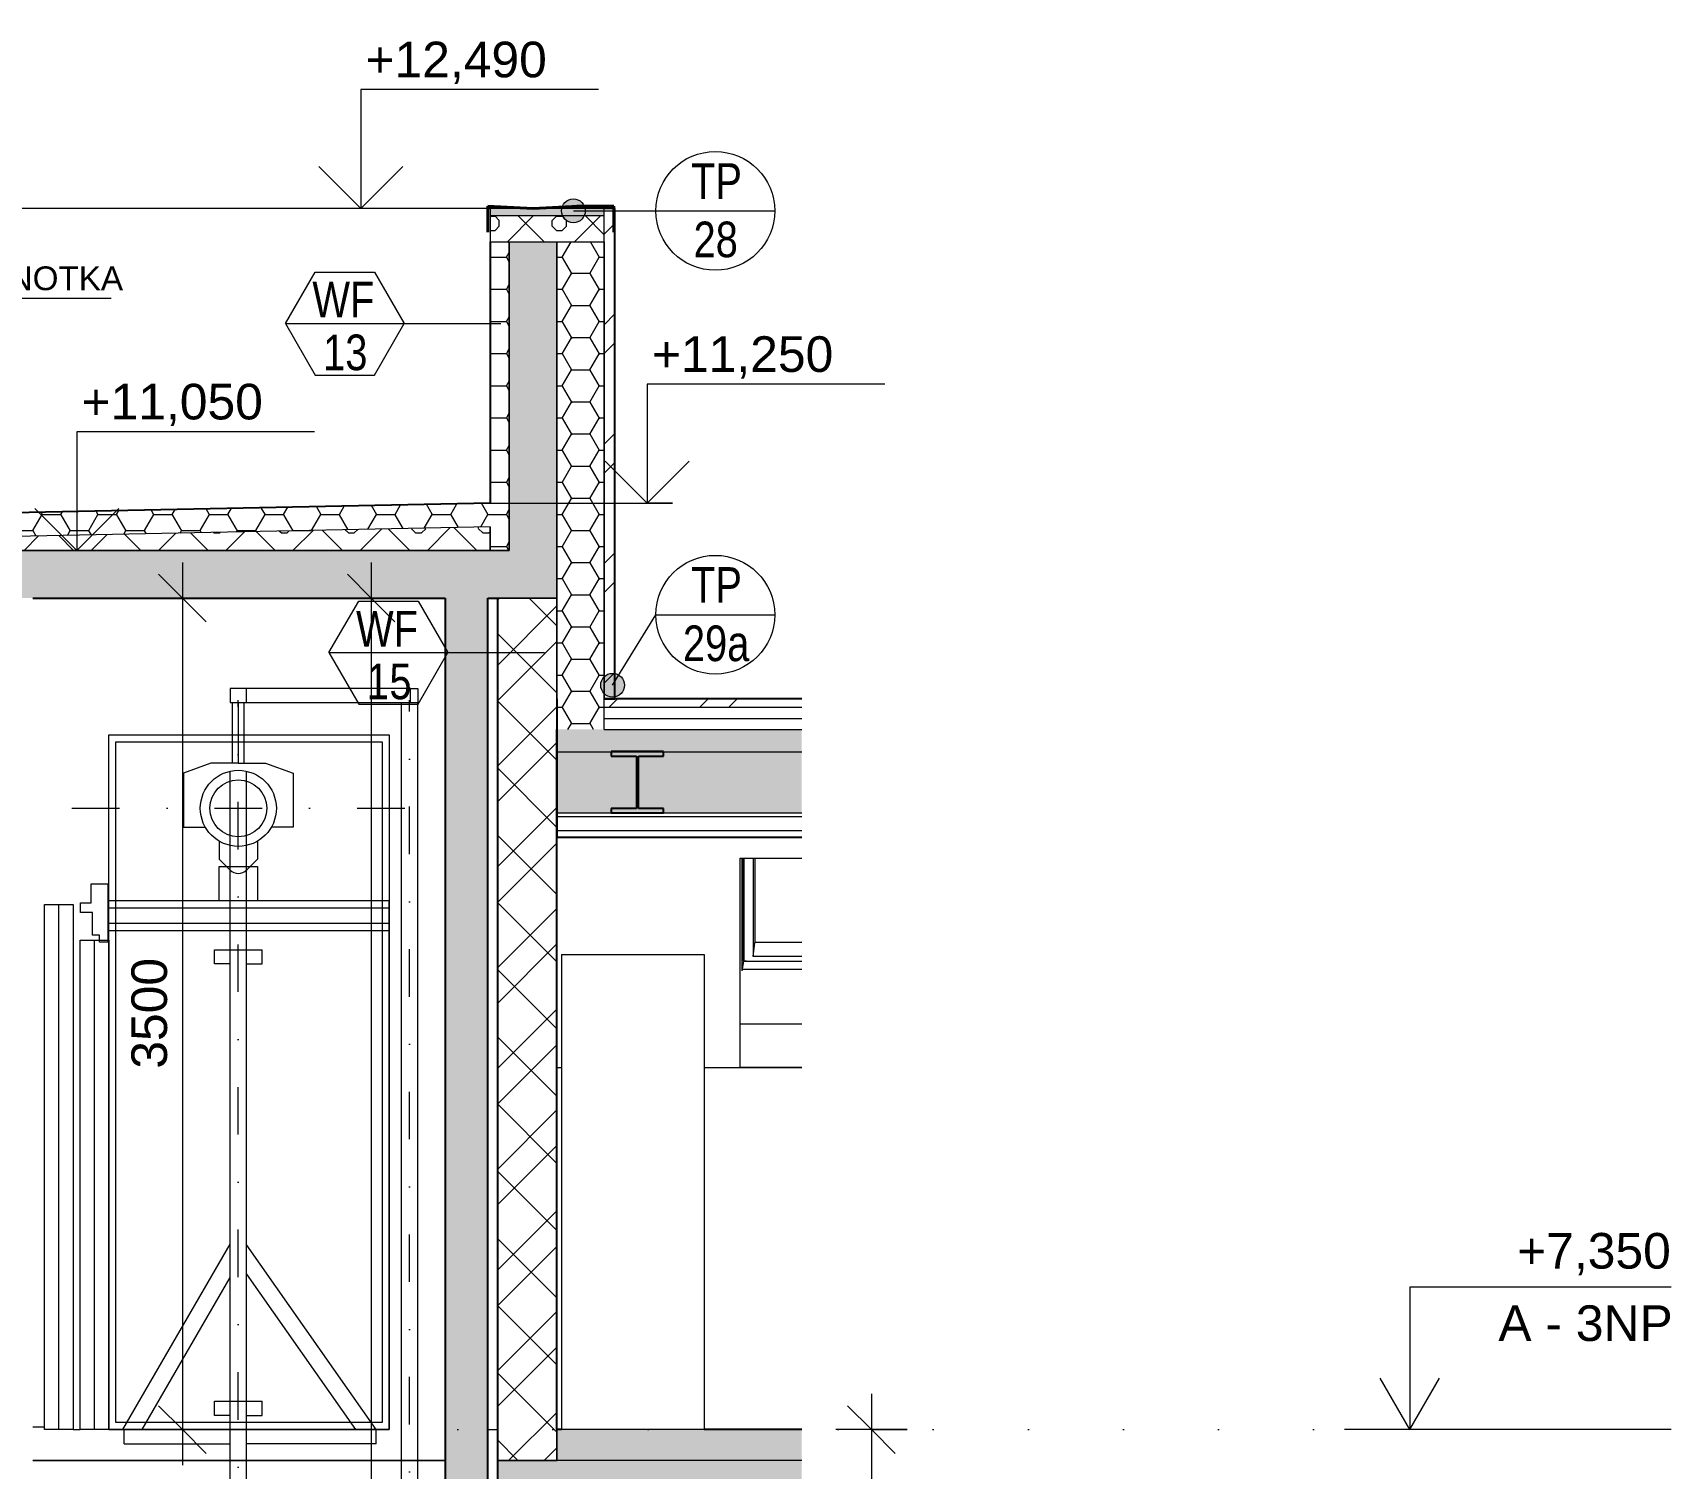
# Model space of a CAD drawing. Header units: millimetres. Extents: x -7743 to 191930, y -8645 to 72638.
# Drawn here: x 183936 to 190830, y 7188 to 13229 of the extents above; entities that cross this region are included whole.
import ezdxf

# ---------------------------------------------------------------- set-up
doc = ezdxf.new("R2010")
doc.units = ezdxf.units.MM
doc.linetypes.add('HA_DashDot_6mm-S2mm', pattern=[600, 200, -200, 0, -200])
doc.linetypes.add('HA_Dot-S4mm', pattern=[400, 0, -400])
for name, color, linetype, lineweight in [('A-____-____-DIMS', 9, 'Continuous', 5), ('A-____-____-DIMS-100', 9, 'Continuous', 5), ('A-DETL-____-CNTR', 9, 'HA_DashDot_6mm-S2mm', 9), ('A-DETL-____-THIN', 9, 'Continuous', 9), ('A-DETL-____-WIDE', 9, 'Continuous', 40), ('A-DETL-GENF-OTLN', 9, 'Continuous', 9), ('A-FLOR-____-MCUT', 9, 'Continuous', 25), ('A-FLOR-____-OTLN', 9, 'Continuous', 9), ('A-FLOR-____-PATT', 9, 'Continuous', 25), ('A-FLOR-LEVL-OTLN', 9, 'Continuous', 9), ('A-GENM-____-IDEN', 9, 'Continuous', 9), ('A-GLAZ-____-OTLN', 9, 'Continuous', 5), ('A-ROOF-____-MCUT', 9, 'Continuous', 25), ('A-ROOF-____-OTLN', 9, 'Continuous', 9), ('A-ROOF-____-PATT', 9, 'Continuous', 25), ('A-WALL-____-MCUT', 9, 'Continuous', 25), ('A-WALL-____-OTLN', 9, 'Continuous', 9), ('A-WALL-____-PATT', 9, 'Continuous', 25), ('G-____-____-DIMS', 9, 'Continuous', 5), ('G-____-____-TEXT', 9, 'Continuous', 5), ('I-FURN-____-OTLN', 9, 'Continuous', 9), ('I-WALL-____-MCUT', 9, 'Continuous', 25), ('I-WALL-____-OTLN', 9, 'Continuous', 9), ('S-BEAM-____-MCUT', 9, 'Continuous', 25)]:
    doc.layers.add(name, color=color, linetype=linetype, lineweight=lineweight)
doc.styles.add('Arial', font='arial.ttf', dxfattribs={"height": 150})
doc.styles.add('Arial_2', font='arial.ttf', dxfattribs={"height": 100})
doc.styles.add('Arial_3', font='arial.ttf', dxfattribs={"width": 0.8, "height": 150})
doc.dimstyles.new('Inner_Dimensions', dxfattribs={"dimscale": 304.8, "dimtxt": 153.03891, "dimasz": 0.656168, "dimexe": 0.492126, "dimexo": 0.0625, "dimgap": 0.065617, "dimtad": 1, "dimdec": 0, "dimzin": 0, "dimdsep": 46, "dimtxsty": 'Arial', "dimblk1": 'OBLIQUE', "dimblk2": 'OBLIQUE', "dimsah": 1, "dimcen": 0.09, "dimdle": 0.492126, "dimazin": 0, "dimtfac": 1, "dimtdec": 4, "dimtix": 1, "dimtmove": 0, "dimatfit": 3, "dimfxl": 0.492126, "dimfxlon": 1, "dimtvp": 1, "dimtolj": 1, "dimtzin": 0, "dimlwd": 9, "dimlwe": 9, "dimarcsym": 2})
pattern_1 = [(0, (695.234, 1865.4), (117.188, 67.658), [78.125, -156.25]), (120, (695.234, 1865.4), (-117.18755, 67.65879), [78.125, -156.25]), (60, (695.234, 1865.4), (0.00045, 135.31679), [0, -156.25, 78.125, 0])]
pattern_2 = [(45, (695.23, 1865.4), (-251.447, 251.447), []), (45, (695.23, 2246.4), (-251.447, 251.447), [])]

# ---------------------------------------------------------------- blocks, each defined once
blk = doc.blocks.new('NAB_Šatní_skříň_ADNS - 600x2000xšířka-1476804-ŘEZ E-E OBJEKT A')
at = {"layer": 'I-FURN-____-OTLN', "color": 250}
for p, q in [((19115, 9350), (19715, 9350)), ((19115, 9350), (19115, 7350)), ((19715, 9350), (19715, 7350)), ((19715, 7350), (19115, 7350))]:
    blk.add_line(p, q, dxfattribs=at)
blk = doc.blocks.new('Roof-Windows_VELUX_GLL_1061 - PK08-V82-ŘEZ E-E OBJEKT A')
at = {"layer": 'A-GLAZ-____-OTLN', "color": 50}
for p, q in [((19875, 9281.4), (19875, 9755.8)), ((19881, 9321.3), (19881, 9755.8)), ((19881, 9752.1), (19884.1, 9752.1)), ((19884.1, 9752.1), (19881, 9752.1)), ((19884.1, 9321.9), (19884.1, 9755.8)), ((19922, 9755.8), (19922, 9341.3)), ((19928.6, 9755.8), (19928.6, 9398.3)), ((19884.1, 9417.2), (19881, 9417.2)), ((19884.1, 9416.4), (19881, 9416.4)), ((19881, 9407.6), (19884.1, 9407.6)), ((19881, 9386.6), (19884.1, 9386.6)), ((19922, 9341.3), (19928.6, 9398.3)), ((19928.6, 9401.9), (20126.1, 9401.9)), ((19881, 9321.3), (19875.3, 9287.7)), ((19884.1, 9364.2), (19881, 9364.2)), ((19881, 9359.9), (19884.1, 9359.9)), ((19881, 9334.1), (19884.1, 9334.1)), ((19881, 9321.3), (20126.1, 9321.3)), ((19893.1, 9321.9), (19884.1, 9321.9)), ((19893.1, 9321.9), (20126.1, 9321.9)), ((20126.1, 9341.3), (19922, 9341.3)), ((19875.3, 9287.7), (20126.1, 9287.7)), ((19875.3, 9287.7), (19875.3, 9283.3))]:
    blk.add_line(p, q, dxfattribs=at)
blk = doc.blocks.new('185-01_OBJEKT A_Central_rvt-4-ŘEZ E-E OBJEKT A')
at = {"layer": 'A-FLOR-____-PATT', "lineweight": 9}
blk.add_hatch(color=254, dxfattribs=at).paths.add_polyline_path([(16890, 10850), (19095, 10850), (19095, 11050), (16710, 11050), (16710, 10850)])
at = {"layer": 'A-FLOR-____-PATT', "lineweight": 5}
h = blk.add_hatch(color=7, dxfattribs=at)
h.paths.add_polyline_path([(19420.5, 7220), (20126.1, 7220), (20126.1, 7350), (19095, 7350), (19095, 7220), (19153.6, 7220)])
h.paths.add_polyline_path([(9155, 7220), (10545, 7220), (10545, 7350), (9155, 7350), (9155, 7222.7)])
h.paths.add_polyline_path([(9040, 7220), (9040, 7350), (8835.7, 7350), (8835.7, 7220)])
h.paths.add_polyline_path([(15190.1, 7220), (16670, 7220), (16670, 7350), (15190.1, 7350), (15190.1, 7276.7)])
at = {"layer": 'A-FLOR-____-PATT', "lineweight": 9}
h = blk.add_hatch(color=254, dxfattribs=at)
h.paths.add_polyline_path([(15186.6, 7000), (16670, 7000), (16670, 7220), (15050.1, 7220), (15050.1, 7000)])
h.paths.add_polyline_path([(19420.5, 7000), (20126.1, 7000), (20126.1, 7220), (18845, 7219.9), (18845, 7000), (19183.5, 7000)])
h.paths.add_polyline_path([(8835.7, 7000), (10940.5, 7000), (10940.5, 7220), (8835.7, 7220), (8835.7, 7136.5)])
at = {"layer": 'A-ROOF-____-PATT', "lineweight": 5}
h = blk.add_hatch(dxfattribs=at)
h.set_pattern_fill('FP_5', color=50, style=0, pattern_type=2)
h.set_pattern_definition(pattern_1)
h.paths.add_polyline_path([(16510, 11103), (18815, 11150), (18815, 11250), (16510, 11203), (16510, 11180.3)])
h = blk.add_hatch(dxfattribs=at)
h.set_pattern_fill('FP_2', color=50, style=0, pattern_type=2)
h.set_pattern_definition([(45, (765.94, 1865.4), (-141.4214, 141.4214), []), (0, (991.29, 1931.64), (141.421, 141.421), [25, -257.843]), (45, (1016.29, 1931.64), (-141.4214, 141.4214), [25, -175]), (90, (1033.96, 1949.32), (-141.421, 141.421), [25, -257.843]), (135, (1033.96, 1974.32), (-141.4214, -141.4214), [25, -175]), (0, (991.29, 1992), (141.421, 141.421), [25, -257.843]), (45, (973.6, 1974.32), (-141.4214, 141.4214), [25, -175]), (90, (973.61, 1949.32), (-141.421, 141.421), [25, -257.843]), (135, (991.29, 1931.64), (-141.4214, -141.4214), [25, -175]), (135, (958.79, 1865.4), (-141.4214, -141.4214), [])])
h.paths.add_polyline_path([(16510, 11050), (18815, 11050), (18815, 11150), (16510, 11103), (16510, 11093.9)])
h = blk.add_hatch(dxfattribs=at)
h.set_pattern_fill('FP_6', color=8, style=0, pattern_type=2)
h.set_pattern_definition(pattern_2)
h.paths.add_polyline_path([(13069.6, 10390.5), (13990, 10390.5), (13990, 10425.7), (8835.7, 10425.7), (8835.7, 10390.5), (11658.3, 10390.5)])
h.paths.add_polyline_path([(19295, 10390.5), (20126.1, 10390.5), (20126.1, 10425.7), (19295, 10425.7)])
h = blk.add_hatch(dxfattribs=at)
h.set_pattern_fill('FP_5', color=50, style=0, pattern_type=2)
h.set_pattern_definition(pattern_1)
h.paths.add_polyline_path([(10247, 10203.2), (14220, 10203.2), (14220, 10296.8), (8835.7, 10296.8), (8835.7, 10203.2), (9894.2, 10203.2)])
h.paths.add_polyline_path([(19949.7, 10203.2), (20126.1, 10203.2), (20126.1, 10296.8), (19095, 10296.8), (19095, 10203.2), (19773.3, 10203.2)])
h = blk.add_hatch(dxfattribs=at)
h.set_pattern_fill('FP_5', color=50, style=0, pattern_type=2)
h.set_pattern_definition(pattern_1)
h.paths.add_polyline_path([(9155, 9945.5), (14220, 9945.5), (14220, 10203.2), (8835.7, 10203.2), (8835.7, 9945.5), (9040, 9945.5)])
h.paths.add_polyline_path([(20126.1, 9945.5), (20126.1, 10203.2), (19095, 10203.2), (19095, 9945.5), (20082, 9945.5)])
at = {"layer": 'A-WALL-____-PATT', "lineweight": 5}
h = blk.add_hatch(dxfattribs=at)
h.set_pattern_fill('FP_6', color=50, style=0, pattern_type=2)
h.set_pattern_definition(pattern_2)
h.paths.add_polyline_path([(19340, 10425.7), (19340, 12490), (19295, 12490), (19295, 10425.7)])
h = blk.add_hatch(dxfattribs=at)
h.set_pattern_fill('FP_5', color=50, style=0, pattern_type=2)
h.set_pattern_definition(pattern_1)
h.paths.add_polyline_path([(18895, 11050), (18895, 12350), (18815, 12350), (18815, 11050), (18845, 11050)])
at = {"layer": 'A-WALL-____-PATT', "lineweight": 9}
for points in [[(19095, 11050), (19095, 12350), (18895, 12350), (18895, 11050)], [(18805, 7220), (18805, 10850), (18625, 10850), (18625, 7220), (18732.3, 7220)], [(18625, 4070), (18805, 4070), (18805, 7220), (18625, 7220), (18625, 4107.6)]]:
    blk.add_hatch(color=254, dxfattribs=at).paths.add_polyline_path(points)
at = {"layer": 'A-WALL-____-PATT', "lineweight": 5}
h = blk.add_hatch(dxfattribs=at)
h.set_pattern_fill('FP_5', color=50, style=0, pattern_type=2)
h.set_pattern_definition(pattern_1)
h.paths.add_polyline_path([(19295, 10296.8), (19295, 12350), (19095, 12350), (19095, 10296.8), (19162.6, 10296.8)])
h = blk.add_hatch(dxfattribs=at)
h.set_pattern_fill('FP_4', color=50, style=0, pattern_type=2)
h.set_pattern_definition([(45, (695.23, 1865.4), (-212.132, 212.132), []), (45, (845.23, 1865.4), (-212.132, 212.132), []), (315, (695.23, 1865.4), (141.4214, 141.4214), [])])
h.paths.add_polyline_path([(19067.6, 7220), (19095, 7220), (19095, 10850), (18845, 10850), (18845, 7220), (18850, 7220)])
at = {"layer": 'A-FLOR-____-MCUT', "color": 250, "lineweight": 9}
for p, q in [((18815, 11050), (16710, 11050)), ((18895, 11050), (18815, 11050)), ((19095, 10850), (19095, 11050)), ((18845, 10850), (19095, 10850)), ((19095, 7350), (19095, 7220)), ((19095, 7220), (18845, 7220)), ((20126.1, 7220), (19095, 7220))]:
    blk.add_line(p, q, dxfattribs=at)
at = {"layer": 'A-FLOR-____-MCUT', "color": 10}
for p, q in [((16890, 10850), (18625, 10850)), ((18805, 10850), (18845, 10850)), ((19115, 7350), (19095, 7350)), ((20126.1, 7350), (19715, 7350)), ((18845, 7220), (18845, 7000))]:
    blk.add_line(p, q, dxfattribs=at)
at = {"layer": 'A-FLOR-____-OTLN', "color": 250}
blk.add_line((18805, 7350), (18845, 7350), dxfattribs=at)
at = {"layer": 'A-ROOF-____-MCUT', "color": 10}
for p, q in [((18815, 11250), (16510, 11203)), ((20126.1, 10425.7), (19295, 10425.7)), ((19095, 10296.8), (19095, 9843)), ((19095, 9843), (20126.1, 9843))]:
    blk.add_line(p, q, dxfattribs=at)
at = {"layer": 'A-ROOF-____-MCUT', "color": 250, "lineweight": 9}
for p, q in [((18815, 11150), (16510, 11103)), ((18815, 11050), (18815, 11150)), ((16710, 11050), (18815, 11050)), ((19295, 10390.5), (20126.1, 10390.5)), ((19295, 10343.7), (20126.1, 10343.7)), ((19295, 10296.8), (20126.1, 10296.8)), ((19095, 10203.2), (20126.1, 10203.2)), ((19095, 9945.5), (20126.1, 9945.5)), ((19095, 9930.9), (20126.1, 9930.9)), ((19095, 9872.3), (20126.1, 9872.3))]:
    blk.add_line(p, q, dxfattribs=at)
at = {"layer": 'A-ROOF-____-OTLN', "color": 250}
for p, q in [((19866.3, 8874.4), (19866.3, 9755.8)), ((19866.3, 9755.8), (20126.1, 9755.8)), ((19881, 9349.1), (19884.1, 9349.1)), ((19866.3, 9058.6), (20126.1, 9058.6)), ((20126.1, 8874.4), (19866.3, 8874.4))]:
    blk.add_line(p, q, dxfattribs=at)
at = {"layer": 'A-WALL-____-MCUT', "color": 10}
for p, q in [((19340, 12490), (19295, 12490)), ((19340, 10425.7), (19340, 12490)), ((18815, 12350), (18815, 11250)), ((19095, 10425.7), (19095, 10296.8)), ((19295, 10425.7), (19340, 10425.7)), ((18845, 7350), (18845, 7220))]:
    blk.add_line(p, q, dxfattribs=at)
at = {"layer": 'A-WALL-____-MCUT', "color": 250, "lineweight": 9}
for p, q in [((18895, 11050), (18895, 12350)), ((18895, 12350), (18895, 11050)), ((19095, 12350), (19095, 11050)), ((19095, 11050), (19095, 12350)), ((19295, 10425.7), (19295, 12350)), ((19295, 12350), (19295, 10425.7)), ((18815, 11150), (18815, 11050)), ((18815, 11050), (18895, 11050)), ((19095, 11050), (19095, 10850)), ((19095, 10850), (18845, 10850)), ((19095, 10425.7), (19095, 10850)), ((19095, 10850), (19095, 10425.7)), ((19095, 10425.7), (19095, 10296.8)), ((19295, 10390.5), (19295, 10425.7)), ((19295, 10343.7), (19295, 10390.5)), ((19295, 10296.8), (19295, 10343.7)), ((19095, 7220), (19095, 7350)), ((18845, 7220), (19095, 7220))]:
    blk.add_line(p, q, dxfattribs=at)
at = {"layer": 'A-WALL-____-OTLN', "color": 250}
for p, q in [((18815, 12490), (16005, 12490)), ((19115, 8872.9), (19095, 8872.9)), ((20126.1, 8872.9), (19715, 8872.9)), ((18805, 7350), (18845, 7350))]:
    blk.add_line(p, q, dxfattribs=at)
at = {"layer": 'I-WALL-____-MCUT', "color": 10}
for p, q in [((18625, 10850), (18625, 7220)), ((18805, 7220), (18805, 10850)), ((18845, 10850), (18845, 7350)), ((19095, 7350), (19095, 10296.8)), ((18625, 7220), (18625, 4070)), ((18805, 4070), (18805, 7220))]:
    blk.add_line(p, q, dxfattribs=at)
at = {"layer": 'I-WALL-____-OTLN', "color": 250}
for p, q in [((18625, 7220), (16890, 7220)), ((16890, 7220), (18625, 7220))]:
    blk.add_line(p, q, dxfattribs=at)
at = {"layer": 'A-GLAZ-____-OTLN', "color": 250, "lineweight": 9}
blk.add_blockref('Roof-Windows_VELUX_GLL_1061 - PK08-V82-ŘEZ E-E OBJEKT A', (0, 0), dxfattribs=at)
at = {"layer": 'I-FURN-____-OTLN', "color": 250, "lineweight": 9}
blk.add_blockref('NAB_Šatní_skříň_ADNS - 600x2000xšířka-1476804-ŘEZ E-E OBJEKT A', (0, 0), dxfattribs=at)
blk = doc.blocks.new('BD Libuτ_IFC_210924_ifc-4-ŘEZ E-E OBJEKT A')
at = {"layer": 'S-BEAM-____-MCUT', "color": 10}
for p, q in [((12599.6, 10203.5), (12379.6, 10203.5)), ((12379.6, 10203.5), (12379.6, 10184.8)), ((12379.6, 10184.8), (12484.8, 10184.8)), ((12484.8, 10184.8), (12484.8, 9964.6)), ((12494.3, 9964.6), (12494.3, 10184.8)), ((12494.3, 10184.8), (12599.6, 10184.8)), ((12599.6, 10184.8), (12599.6, 10203.5)), ((13999.6, 10203.6), (13779.6, 10203.6)), ((13779.6, 10203.6), (13779.6, 10184.8)), ((13779.6, 10184.8), (13884.9, 10184.8)), ((13884.9, 10184.8), (13884.9, 9964.6)), ((13894.4, 9964.6), (13894.4, 10184.8)), ((13894.4, 10184.8), (13999.6, 10184.8)), ((13999.6, 10184.8), (13999.6, 10203.6)), ((19544.5, 10203.7), (19324.5, 10203.7)), ((19324.5, 10203.7), (19324.5, 10185)), ((19324.5, 10185), (19429.8, 10185)), ((19429.8, 10185), (19429.8, 9964.8)), ((19439.3, 9964.8), (19439.3, 10185)), ((19439.3, 10185), (19544.5, 10185)), ((19544.5, 10185), (19544.5, 10203.7)), ((12484.8, 9964.6), (12379.6, 9964.6)), ((12379.6, 9964.6), (12379.6, 9945.9)), ((12379.6, 9945.9), (12599.6, 9945.9)), ((12599.6, 9964.6), (12494.3, 9964.6)), ((12599.6, 9945.9), (12599.6, 9964.6)), ((13884.9, 9964.6), (13779.6, 9964.6)), ((13779.6, 9964.6), (13779.6, 9945.9)), ((13779.6, 9945.9), (13999.6, 9945.9)), ((13999.6, 9964.7), (13894.4, 9964.6)), ((13999.6, 9945.9), (13999.6, 9964.7)), ((19429.8, 9964.8), (19324.5, 9964.8)), ((19324.5, 9964.8), (19324.5, 9946.1)), ((19324.5, 9946.1), (19544.5, 9946.1)), ((19544.5, 9964.8), (19439.3, 9964.8)), ((19544.5, 9946.1), (19544.5, 9964.8))]:
    blk.add_line(p, q, dxfattribs=at)
blk = doc.blocks.new('Level - Generic Level-367061-ŘEZ E-E OBJEKT A')
at = {"layer": 'A-FLOR-LEVL-OTLN'}
for p, q in [((23784.5, 7950), (22684.5, 7950)), ((22684.5, 7950), (22684.5, 7350)), ((22684.5, 7350), (22559.5, 7566.5)), ((22684.5, 7350), (22809.5, 7566.5)), ((23784.5, 7350), (22409.5, 7350))]:
    blk.add_line(p, q, dxfattribs=at)
blk = doc.blocks.new('DIMBLOCK121-ŘEZ E-E OBJEKT A')
at = {"layer": 'A-____-____-DIMS-100', "lineweight": 9}
for p, q in [((185359.6, 11000), (185359.6, -4350)), ((185359.6, 10850), (185259.6, 10950)), ((185509.6, 10850), (185209.6, 10850)), ((185359.6, 10850), (185459.6, 10750)), ((185359.6, 10850), (185509.6, 10850)), ((185359.6, -4200), (185259.6, -4100)), ((185509.6, -4200), (185209.6, -4200)), ((185359.6, -4200), (185459.6, -4300)), ((185359.6, -4200), (185509.6, -4200))]:
    blk.add_line(p, q, dxfattribs=at)
at = {"layer": 'A-____-____-DIMS-100', "color": 0, "lineweight": 9, "insert": (185144.9, 3036.6), "char_height": 150, "width": 692.207, "attachment_point": 1, "rotation": 90, "line_spacing_factor": 0.941778, "style": 'Arial'}
blk.add_mtext('15050', dxfattribs=at)
blk = doc.blocks.new('_Oblique')
at = {"color": 0, "linetype": 'ByBlock', "lineweight": -2}
blk.add_line((-0.5, -0.5), (0.5, 0.5), dxfattribs=at)
blk = doc.blocks.new('DIMBLOCK147-ŘEZ E-E OBJEKT A')
at = {"layer": 'A-____-____-DIMS-100', "lineweight": 9}
for p, q in [((184565.2, 11000), (184565.2, 7200)), ((184565.2, 10850), (184465.2, 10950)), ((184715.2, 10850), (184415.2, 10850)), ((184565.2, 10850), (184665.2, 10750)), ((184565.2, 10850), (184715.2, 10850)), ((184565.2, 7350), (184465.2, 7450)), ((184715.2, 7350), (184415.2, 7350)), ((184565.2, 7350), (184665.2, 7250)), ((184565.2, 7350), (184715.2, 7350))]:
    blk.add_line(p, q, dxfattribs=at)
at = {"layer": 'A-____-____-DIMS-100', "color": 0, "lineweight": 9, "insert": (184350.5, 8869.3), "char_height": 150, "width": 553.765, "attachment_point": 1, "rotation": 90, "line_spacing_factor": 0.941778, "style": 'Arial'}
blk.add_mtext('3500', dxfattribs=at)
blk = doc.blocks.new('DIMBLOCK148-ŘEZ E-E OBJEKT A')
at = {"layer": 'A-____-____-DIMS-100', "lineweight": 9}
for p, q in [((187464.3, 7350), (187364.3, 7450)), ((187464.3, 7500), (187464.3, 4200)), ((187614.3, 7350), (187314.3, 7350)), ((187464.3, 7350), (187564.3, 7250)), ((187464.3, 7350), (187614.3, 7350)), ((187464.3, 4200), (187364.3, 4300)), ((187614.3, 4200), (187314.3, 4200)), ((187464.3, 4200), (187564.3, 4100)), ((187464.3, 4200), (187614.3, 4200))]:
    blk.add_line(p, q, dxfattribs=at)
at = {"layer": 'A-____-____-DIMS-100', "color": 0, "lineweight": 9, "insert": (187249.6, 5544.3), "char_height": 150, "width": 553.765, "attachment_point": 1, "rotation": 90, "line_spacing_factor": 0.941778, "style": 'Arial'}
blk.add_mtext('3150', dxfattribs=at)
blk = doc.blocks.new('HA_TAG_GM_Products - Generic-588599-ŘEZ E-E OBJEKT A')
at = {"layer": 'A-GENM-____-IDEN'}
blk.add_line((16385, 8003.2), (16885, 8003.2), dxfattribs=at)
blk.add_circle((16635, 8003.2), 250, dxfattribs=at)
blk = doc.blocks.new('Spot Elevations - Default-792506-ŘEZ E-E OBJEKT A')
at = {"layer": 'G-____-____-DIMS', "lineweight": 9}
for p, q in [((11559.3, -1000), (10559.3, -1000)), ((10559.3, -1000), (10559.3, -1500)), ((10382.5, -1323.2), (10559.3, -1500)), ((10559.3, -1500), (10736.1, -1323.2))]:
    blk.add_line(p, q, dxfattribs=at)

msp = doc.modelspace()

# ---------------------------------------------------------------- hatches: boundary and pattern name
at = {"layer": 'A-DETL-GENF-OTLN'}
msp.add_hatch(color=255, dxfattribs=at).paths.add_polyline_path([(186100.6, 12460), (186340.5, 12460), (186340.5, 12490), (185860.5, 12490), (185860.5, 12460), (185940.5, 12460)])
at = {"layer": 'A-DETL-GENF-OTLN', "lineweight": 5}
h = msp.add_hatch(dxfattribs=at)
h.set_pattern_fill('FP_2', color=50, style=0, pattern_type=2)
h.set_pattern_definition([(45, (167811.48, 1865.4), (-141.4214, 141.4214), []), (0, (168036.82, 1931.64), (141.421, 141.421), [25, -257.843]), (45, (168061.82, 1931.64), (-141.4214, 141.4214), [25, -175]), (90, (168079.5, 1949.32), (-141.421, 141.421), [25, -257.843]), (135, (168079.5, 1974.32), (-141.4214, -141.4214), [25, -175]), (0, (168036.82, 1992), (141.421, 141.421), [25, -257.843]), (45, (168019.14, 1974.32), (-141.4214, 141.4214), [25, -175]), (90, (168019.14, 1949.32), (-141.421, 141.421), [25, -257.843]), (135, (168036.82, 1931.64), (-141.4214, -141.4214), [25, -175]), (135, (168004.32, 1865.4), (-141.4214, -141.4214), [])])
h.paths.add_polyline_path([(186340.5, 12350), (186340.5, 12460), (185860.5, 12460), (185860.5, 12350), (186332.1, 12350)])
at = {"layer": 'A-GENM-____-IDEN'}
h = msp.add_hatch(color=256, dxfattribs=at)
edge = h.paths.add_edge_path()
edge.add_arc((186210.3, 12479.8), 50, 0, 360)
h = msp.add_hatch(color=256, dxfattribs=at)
edge = h.paths.add_edge_path()
edge.add_arc((186375.5, 10483.1), 50, 0, 360)

# ---------------------------------------------------------------- linework, layer by layer
at = {"layer": 'A-DETL-____-CNTR'}
for p, q in [((184800.5, -3410), (184800.5, 10420)), ((185520.5, -3430), (185520.5, 10420)), ((184100.5, 9965), (185500.5, 9965))]:
    msp.add_line(p, q, dxfattribs=at)
at = {"layer": 'A-DETL-____-THIN'}
for p, q in [((186340.5, 12490), (185860.5, 12490)), ((185860.5, 12490), (185860.5, 12460)), ((186340.5, 12460), (186340.5, 12490)), ((185860.5, 12460), (185860.5, 12350)), ((185860.5, 12460), (186340.5, 12460)), ((186340.5, 12350), (186340.5, 12460)), ((185860.5, 12350), (186340.5, 12350)), ((184998.3, 12005.1), (185123.3, 12221.6)), ((185123.3, 12221.6), (185373.3, 12221.6)), ((185373.3, 12221.6), (185498.3, 12005.1)), ((183245.5, 12112.1), (184265.5, 12112.1)), ((184998.3, 12005.1), (185498.3, 12005.1)), ((184998.3, 12005.1), (185123.3, 11788.6)), ((185373.3, 11788.6), (185498.3, 12005.1)), ((185498.3, 12005.1), (185905.5, 12005.1)), ((185123.3, 11788.6), (185373.3, 11788.6)), ((185181.9, 10620.2), (185306.9, 10836.7)), ((185306.9, 10836.7), (185556.9, 10836.7)), ((185556.9, 10836.7), (185681.9, 10620.2)), ((185181.9, 10620.2), (185681.9, 10620.2)), ((185181.9, 10620.2), (185306.9, 10403.7)), ((185556.9, 10403.7), (185681.9, 10620.2)), ((185681.9, 10620.2), (186089.2, 10620.2)), ((184765.5, 10470), (184765.5, 10410)), ((185525.5, 10470), (184765.5, 10470)), ((184835.5, 10410), (184835.5, 10470)), ((185525.5, 10410), (185525.5, 10470)), ((185525.5, 10470), (185555.5, 10470)), ((185555.5, 10470), (185555.5, 10410)), ((184765.5, 10410), (185525.5, 10410)), ((184775.5, 10155), (184775.5, 10410)), ((184800.5, 10410), (184800.5, 10155)), ((184825.5, 10155), (184825.5, 10410)), ((185306.9, 10403.7), (185556.9, 10403.7)), ((185485.5, 10410), (185485.5, -180)), ((185525.5, 10410), (185555.5, 10410)), ((185555.5, -3430), (185555.5, 10410)), ((184255.5, 9575), (184255.5, 10275)), ((184255.5, 10275), (185435.5, 10275)), ((184255.5, 10275), (185435.5, 10275)), ((184255.5, 7350), (184255.5, 10275)), ((184255.5, 7350), (184255.5, 10275)), ((185435.5, 10275), (185435.5, 9575)), ((185435.5, 10275), (185435.5, 7350)), ((184285.5, 10245), (185405.5, 10245)), ((184285.5, 7380), (184285.5, 10245)), ((185405.5, 10245), (185405.5, 7380)), ((184685.5, 10155), (184569.8, 10112.9)), ((184800.5, 10155), (184685.5, 10155)), ((184800.5, 10155), (184915.5, 10155)), ((184915.5, 10155), (185031.3, 10112.9)), ((184569.8, 10112.9), (184569.8, 9886.1)), ((184765.5, -3430), (184765.5, 10121.1)), ((184835.5, -180), (184835.5, 10121.1)), ((185031.3, 10112.9), (185031.3, 9886.1)), ((184569.8, 9886.1), (184661.4, 9886.1)), ((185031.3, 9886.1), (184939.7, 9886.1)), ((184719.3, 9827.1), (184719.3, 9751.7)), ((184881.8, 9827.1), (184881.8, 9751.7)), ((184719.3, 9751.7), (184765.2, 9705.8)), ((184881.8, 9751.7), (184835.9, 9705.8)), ((184719.3, 9575), (184719.3, 9720)), ((184719.3, 9720), (184881.8, 9720)), ((184881.8, 9720), (184881.8, 9575)), ((184181.4, 9566.8), (184181.4, 9646.8)), ((184181.4, 9646.8), (184251.4, 9646.8)), ((184251.4, 9646.8), (184251.4, 9401.8)), ((183985.5, 7350), (183985.5, 9560)), ((183985.5, 9560), (184105.5, 9560)), ((184045.5, 7350), (184045.5, 9560)), ((184105.5, 9560), (184105.5, 7350)), ((184136.4, 9526.8), (184136.4, 9566.8)), ((184136.4, 9566.8), (184181.4, 9566.8)), ((184186.4, 9526.8), (184136.4, 9526.8)), ((184186.4, 9431.8), (184186.4, 9526.8)), ((185435.5, 9575), (184255.5, 9575)), ((184255.5, 9450), (184255.5, 9575)), ((185435.5, 9545), (184255.5, 9545)), ((185435.5, 9450), (185435.5, 9575)), ((185435.5, 9480), (184255.5, 9480)), ((185435.5, 9450), (184255.5, 9450)), ((185435.5, 7350), (185435.5, 9450)), ((184135.5, 7350), (184135.5, 9410)), ((184135.5, 9410), (184255.5, 9410)), ((184216.4, 9431.8), (184186.4, 9431.8)), ((184195.5, 7350), (184195.5, 9410)), ((184216.4, 9401.8), (184216.4, 9431.8)), ((184251.4, 9401.8), (184216.4, 9401.8)), ((184255.5, 9410), (184255.5, 7350)), ((184700.5, 9310), (184700.5, 9370)), ((184700.5, 9370), (184900.5, 9370)), ((184765.5, 9310), (184700.5, 9310)), ((184835.5, 9310), (184900.5, 9310)), ((184900.5, 9310), (184900.5, 9370)), ((184314.7, 7350), (184765.5, 8130.9)), ((184835.5, 8126.3), (185379.1, 7350)), ((184835.5, 8004.3), (185293.7, 7350)), ((184395.5, 7350), (184765.5, 7990.9)), ((184700.5, 7410), (184700.5, 7470)), ((184700.5, 7470), (184900.5, 7470)), ((184900.5, 7410), (184900.5, 7470)), ((185405.5, 7380), (184285.5, 7380)), ((184765.5, 7410), (184700.5, 7410)), ((184835.5, 7410), (184900.5, 7410)), ((183985.5, 7360), (183935.5, 7360)), ((184105.5, 7350), (183985.5, 7350)), ((184105.5, 7350), (184135.5, 7350)), ((184255.5, 7350), (184135.5, 7350)), ((184255.5, 7350), (185435.5, 7350)), ((185435.5, 7350), (184255.5, 7350)), ((184320.5, 7290), (184320.5, 7350)), ((184395.5, 7350), (184765.5, 7350)), ((184835.5, 7350), (185293.7, 7350)), ((185380.5, 7290), (185380.5, 7350)), ((184320.5, 7290), (184765.5, 7290)), ((185380.5, 7290), (184835.5, 7290))]:
    msp.add_line(p, q, dxfattribs=at)
for radius in [160, 120]:
    msp.add_circle((184800.5, 9965), radius, dxfattribs=at)
msp.add_arc((184800.5, 9741.2), 50, 225, 315, dxfattribs=at)
at = {"layer": 'A-DETL-____-WIDE'}
for p, q in [((185850.5, 12390), (185850.5, 12500)), ((186040.5, 12490), (185850.5, 12500)), ((186040.5, 12490), (186230.5, 12500)), ((186225.5, 12500), (186380.5, 12500)), ((186380.5, 12500), (186380.5, 12390))]:
    msp.add_line(p, q, dxfattribs=at)
at = {"layer": 'A-FLOR-LEVL-OTLN', "linetype": 'HA_Dot-S4mm', "lineweight": 5}
msp.add_line((173321.4, 7350), (189730, 7350), dxfattribs=at)
at = {"layer": 'A-GENM-____-IDEN'}
for p, q in [((186210.3, 12479.8), (186557.6, 12479.8)), ((186375.5, 10483.1), (186557.6, 10779.9))]:
    msp.add_line(p, q, dxfattribs=at)
for centre in [(186210.3, 12479.8), (186375.5, 10483.1)]:
    msp.add_circle(centre, 50, dxfattribs=at)
at = {"layer": 'G-____-____-DIMS', "lineweight": 9}
for p, q in [((185860.5, 11250), (186627.4, 11250)), ((186627.4, 11250), (186521.1, 11250))]:
    msp.add_line(p, q, dxfattribs=at)

# ---------------------------------------------------------------- block references
at = {"lineweight": 5}
for name in ['185-01_OBJEKT A_Central_rvt-4-ŘEZ E-E OBJEKT A', 'BD Libuτ_IFC_210924_ifc-4-ŘEZ E-E OBJEKT A']:
    msp.add_blockref(name, (167045.5, 0), dxfattribs=at)
at = {"layer": 'A-FLOR-LEVL-OTLN'}
msp.add_blockref('Level - Generic Level-367061-ŘEZ E-E OBJEKT A', (167045.5, 0), dxfattribs=at)
at = {"layer": 'A-GENM-____-IDEN'}
for p in [(170172.6, 4476.5), (170172.6, 2776.6)]:
    msp.add_blockref('HA_TAG_GM_Products - Generic-588599-ŘEZ E-E OBJEKT A', p, dxfattribs=at)
at = {"layer": 'G-____-____-DIMS', "lineweight": 9}
for p in [(174756.4, 13990), (175961.9, 12750), (173561.6, 12550)]:
    msp.add_blockref('Spot Elevations - Default-792506-ŘEZ E-E OBJEKT A', p, dxfattribs=at)

# ---------------------------------------------------------------- texts
at = {"layer": 'A-FLOR-LEVL-OTLN', "lineweight": 5, "char_height": 150, "attachment_point": 1, "style": 'Arial'}
for s, insert, width in [('+7,350', (190181.6, 8177.7), 801.687), ('A - 3NP', (190102.6, 7873.1), 897.89)]:
    msp.add_mtext(s, dxfattribs=dict(at, insert=insert, width=width))
at = {"layer": 'A-GENM-____-IDEN', "lineweight": 5, "char_height": 150, "attachment_point": 1, "style": 'Arial_3'}
for s, insert, width in [('TP', (186705.6, 12680), 256.54), ('28', (186716, 12434.5), 230.886), ('TP', (186705.6, 10980.1), 256.54), ('29a', (186671.2, 10734.6), 339.915)]:
    msp.add_mtext(s, dxfattribs=dict(at, insert=insert, width=width))
at = {"layer": 'G-____-____-TEXT', "color": 7, "lineweight": 9, "attachment_point": 1}
for s, insert, char_height, width, style in [('VRV JEDNOTKA', (183244.3, 12245.9), 100, 1250.632, 'Arial_2'), ('WF', (185112.2, 12181.1), 150, 333.502, 'Arial_3'), ('13', (185157.3, 11959.1), 150, 230.886, 'Arial_3'), ('WF', (185295.9, 10796.1), 150, 333.502, 'Arial_3'), ('1', (185341, 10574.2), 150, 115.443, 'Arial_3'), ('5', (185436.2, 10574.2), 150, 115.443, 'Arial_3')]:
    msp.add_mtext(s, dxfattribs=dict(at, insert=insert, char_height=char_height, width=width, style=style))

# ---------------------------------------------------------------- dimensions: what is measured, and where the dimension line sits
at = {"layer": 'A-____-____-DIMS', "lineweight": 9}
for base, p1, p2, override, picture, middle in [((184565.2, 7350), (184715.2, 10850), (184715.2, 7350), {"dimpost": '<>', "dimfxl": 3500}, 'DIMBLOCK147-ŘEZ E-E OBJEKT A', (184468.6, 9100)), ((185359.6, -4200), (185509.6, 10850), (185509.6, -4200), {"dimpost": '<>', "dimfxl": 15050}, 'DIMBLOCK121-ŘEZ E-E OBJEKT A', (185263, 3325)), ((187464.3, 4200), (187614.3, 7350), (187614.3, 4200), {"dimpost": '<>', "dimfxl": 3150}, 'DIMBLOCK148-ŘEZ E-E OBJEKT A', (187367.7, 5775))]:
    dim = msp.add_linear_dim(base=base, p1=p1, p2=p2, angle=90, dimstyle='Inner_Dimensions', override=override, dxfattribs=at)
    dim.commit()
    dim.dimension.update_dxf_attribs({"geometry": picture, "text_midpoint": middle})

# ---------------------------------------------------------------- next in the draw order: texts
at = {"layer": 'G-____-____-DIMS', "lineweight": 9, "char_height": 150, "width": 912.701, "attachment_point": 1, "line_spacing_factor": 0.941778, "style": 'Arial', "bg_fill": 3, "box_fill_scale": 1.25, "bg_fill_color": 256, "bg_fill_true_color": 13158600, "bg_fill_transparency": 0}
for s, insert in [('+12,490', (185335.4, 13191.8)), ('+11,250', (186540.8, 11951.8)), ('+11,050', (184140.6, 11751.8))]:
    msp.add_mtext(s, dxfattribs=dict(at, insert=insert))

doc.saveas('drawing.dxf')
